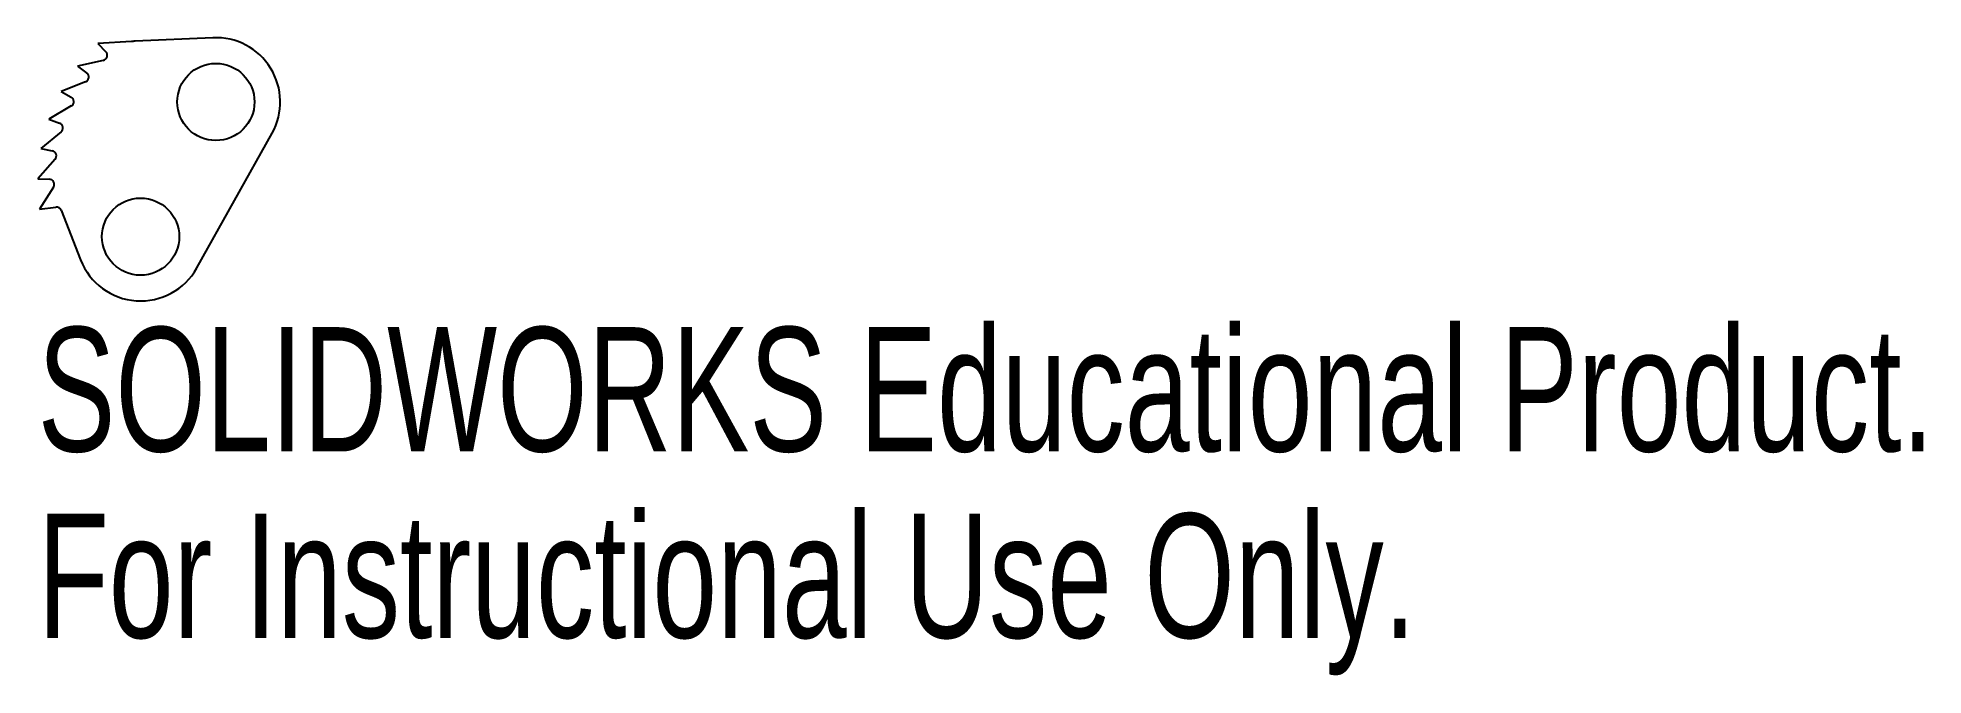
# Model space of a CAD drawing. Header units: millimetres. Extents: x 32 to 105.3, y -65 to -40.2.
import ezdxf

# ---------------------------------------------------------------- set-up
doc = ezdxf.new("R2010")
doc.units = ezdxf.units.MM
doc.styles.add('SLDTEXTSTYLE0', font='TXT', dxfattribs={"width": 0.7})

msp = doc.modelspace()

# ---------------------------------------------------------------- linework, layer by layer
at = {"color": 7, "linetype": 'Continuous', "lineweight": 25}
for p, q in [((38.811, -40.237), (35.788, -40.374)), ((35.643, -40.382), (34.344, -40.46)), ((34.344, -40.46), (34.651, -40.784)), ((34.549, -41.117), (33.552, -41.338)), ((33.552, -41.338), (33.907, -41.61)), ((33.858, -41.954), (32.908, -42.329)), ((32.908, -42.329), (33.301, -42.542)), ((33.307, -42.89), (32.428, -43.409)), ((32.91, -43.9), (32.124, -44.551)), ((32.428, -43.409), (32.849, -43.557)), ((38.183, -49.192), (41.108, -43.953)), ((32.124, -44.551), (32.563, -44.631)), ((32.677, -44.96), (32.002, -45.726)), ((32.002, -45.726), (32.449, -45.737)), ((32.613, -46.044), (32.067, -46.906)), ((32.067, -46.906), (32.704, -46.821)), ((32.917, -46.946), (33.671, -48.881))]:
    msp.add_line(p, q, dxfattribs=at)
for centre in [(38.925, -42.734), (36, -47.973)]:
    msp.add_circle(centre, 1.5, dxfattribs=at)
for centre, radius, start, end in [((38.925, -42.734), 2.5, 330.82361, 92.60337), ((34.506, -40.922), 0.2, 282.47017, 43.43176), ((36.242, -50.364), 10, 92.60337, 93.43176), ((33.785, -41.768), 0.2, 291.50859, 52.47017), ((33.206, -42.718), 0.2, 300.54701, 61.50859), ((32.783, -43.746), 0.2, 309.58542, 70.54701), ((32.527, -44.828), 0.2, 318.62384, 79.58542), ((32.444, -45.937), 0.2, 327.66226, 88.62384), ((32.731, -47.019), 0.2, 21.28602, 97.66226), ((36, -47.973), 2.5, 201.28602, 330.82361)]:
    msp.add_arc(centre, radius, start, end, dxfattribs=at)

# ---------------------------------------------------------------- texts
at = {"color": 7, "linetype": 'Continuous', "char_height": 4.83362, "attachment_point": 1, "style": 'SLDTEXTSTYLE0'}
for s, insert in [('SOLIDWORKS Educational Product.', (32.002, -51.493)), ('For Instructional Use Only.', (32.002, -58.743))]:
    msp.add_mtext(s, dxfattribs=dict(at, insert=insert))

doc.saveas('drawing.dxf')
